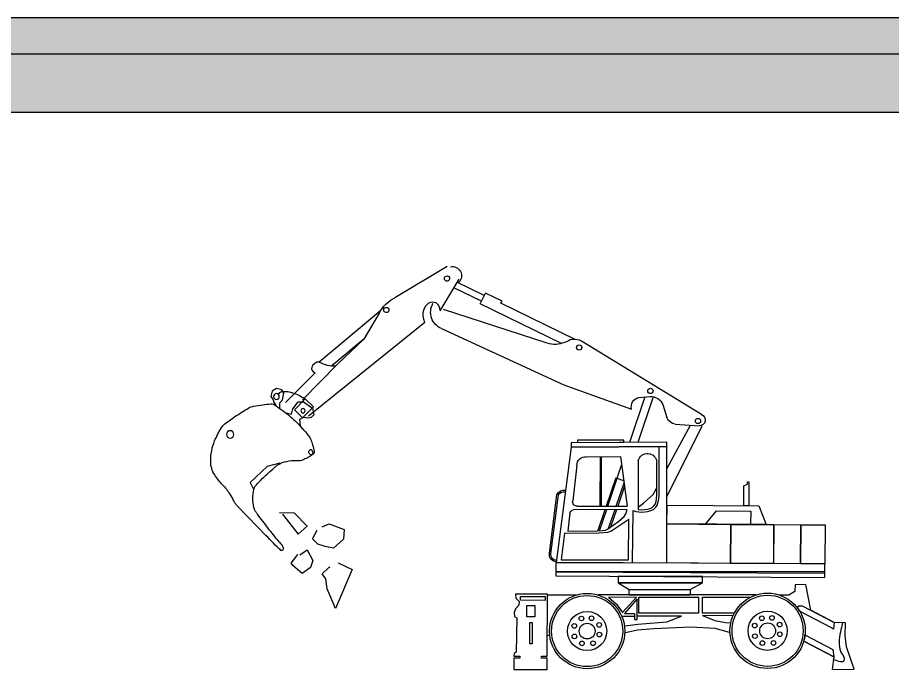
# Model space of a CAD drawing. Extents: x -121210 to 57230, y 84783 to 157800.
# Drawn here: x -106902 to -97204, y 150576 to 157800 of the extents above; entities that cross this region are included whole.
import ezdxf

# ---------------------------------------------------------------- set-up
doc = ezdxf.new("R2010")
doc.units = 0
doc.header["$MEASUREMENT"] = 0
doc.layers.get('0').update_dxf_attribs({"linetype": 'CONTINUOUS'})

# ---------------------------------------------------------------- blocks, each defined once
blk = doc.blocks.new('A$C65673150')
for p, q in [((4511.4, 4466.2), (5091.4, 4119.7)), ((4099.2, 4144), (4396.8, 4289.6)), ((4588.5, 3974.4), (4375.6, 4324.9)), ((3900.8, 4081.6), (4086.4, 4171.2)), ((4142.4, 4051.2), (4086.4, 4171.2)), ((4131.2, 4080), (4428.8, 4225.6)), ((3913.6, 4057.6), (3900.8, 4081.6)), ((3092.8, 3657.6), (3913.6, 4057.6)), ((3243.2, 3612.8), (4142.4, 4051.2)), ((3401.6, 3616), (4550.4, 3987.2)), ((4588.4, 3976), (4592.8, 4003.6)), ((4592.8, 4003.6), (4604.9, 4036.6)), ((4604.9, 4036.6), (4630.4, 4060.9)), ((4630.4, 4060.9), (4676.2, 4070.6)), ((4676.2, 4070.6), (4715.7, 4057.4)), ((4715.7, 4057.4), (4736.1, 4041.2)), ((4736.1, 4041.2), (4750.1, 4024.6)), ((4750.1, 4024.6), (4764.8, 3998.4)), ((4764.8, 3998.4), (4772.8, 3976.5)), ((4772.8, 3976.5), (4777.9, 3951.2)), ((5246, 3976.8), (5927.2, 3405)), ((4771.6, 3881.7), (4769.2, 3870.3)), ((4775, 3901.2), (4771.6, 3881.7)), ((4778.2, 3923.9), (4775, 3901.2)), ((4777.9, 3951.2), (4778.2, 3923.9)), ((5262.5, 3949.1), (5434.2, 3658.3)), ((4763.8, 3857.1), (4756.5, 3847)), ((6048.7, 2809), (4756.5, 3847)), ((4769.2, 3870.3), (4763.8, 3857.1)), ((4572.8, 3777.6), (3216, 3155.2)), ((1692.8, 2825.6), (3020.8, 3636.8)), ((3020.8, 3636.8), (3044.8, 3648)), ((3044.8, 3648), (3070.4, 3654.4)), ((3070.4, 3654.4), (3096, 3657.6)), ((3096, 3657.6), (3121.6, 3657.6)), ((3121.6, 3657.6), (3145.6, 3651.2)), ((3145.6, 3651.2), (3166.4, 3643.2)), ((3166.4, 3643.2), (3188.8, 3632)), ((3188.8, 3632), (3211.2, 3624)), ((3211.2, 3624), (3233.6, 3616)), ((3233.6, 3616), (3256, 3609.6)), ((3256, 3609.6), (3278.4, 3603.2)), ((3278.4, 3603.2), (3300.8, 3601.6)), ((3300.8, 3601.6), (3326.4, 3601.6)), ((3326.4, 3601.6), (3352, 3603.2)), ((3352, 3603.2), (3377.6, 3608)), ((3377.6, 3608), (3403.2, 3616)), ((5430.6, 3662.9), (5789.1, 3363)), ((5434.2, 3658.3), (5725.1, 3382.5)), ((5906.9, 3397.2), (5885.2, 3387.6)), ((5927.2, 3405), (5906.9, 3397.2)), ((5927.2, 3405), (5953, 3403.7)), ((5953, 3403.7), (5977.9, 3391)), ((5725.1, 3382.5), (6112.8, 2988.5)), ((5768.1, 3364.7), (5742.3, 3366.1)), ((5792.1, 3364.8), (5768.1, 3364.7)), ((5816, 3368.2), (5792.1, 3364.8)), ((5839.7, 3373.1), (5816, 3368.2)), ((5863.4, 3378), (5839.7, 3373.1)), ((5885.2, 3387.6), (5863.4, 3378)), ((5977.9, 3391), (5998.6, 3371.7)), ((6006.1, 3311.3), (5991.2, 3295.7)), ((5998.6, 3371.7), (6011.5, 3348.5)), ((6012.7, 3331), (6006.1, 3311.3)), ((6011.5, 3348.5), (6012.7, 3331)), ((5991.2, 3295.7), (5974, 3289.7)), ((6301, 2958.7), (5974.1, 3288.1)), ((3216, 3155.2), (2465.6, 2883.2)), ((6342.3, 3099.9), (6402.7, 3114.8)), ((6402.7, 3114.8), (6447.9, 3084.5)), ((2227.2, 3022.4), (2396.8, 2516.8)), ((2387.2, 3014.4), (2259.2, 3025.6)), ((2320, 3020.8), (2489.6, 2516.8)), ((6116.2, 3019), (6083.9, 2999.6)), ((6147.2, 3035), (6116.2, 3019)), ((6180.5, 3050.9), (6147.2, 3035)), ((6213.7, 3062.4), (6180.5, 3050.9)), ((6246.8, 3071.5), (6213.7, 3062.4)), ((6277.6, 3078.5), (6246.8, 3071.5)), ((6309.4, 3082), (6277.6, 3078.5)), ((6342.1, 3079.9), (6309.4, 3082)), ((6319.6, 3062.2), (6342.3, 3099.9)), ((6334.4, 2986.8), (6319.6, 3062.2)), ((6354.5, 3076.1), (6342.1, 3079.9)), ((6365.6, 3069), (6354.5, 3076.1)), ((6373.1, 3056.3), (6365.6, 3069)), ((6377.2, 3042.6), (6373.1, 3056.3)), ((6462.8, 3024.1), (6440, 2986.5)), ((6447.9, 3084.5), (6462.8, 3024.1)), ((2118.4, 2936), (2075.2, 2790.4)), ((6083.9, 2999.6), (5991.7, 2910.7)), ((5991.7, 2910.7), (6112.4, 2787)), ((6100.6, 2964.7), (6002.3, 2897.1)), ((6203.5, 2877), (6083.9, 2999.6)), ((6160.9, 2964.6), (6100.6, 2964.7)), ((6221, 2889), (6160.9, 2964.6)), ((6364.5, 2956.5), (6334.4, 2986.8)), ((6364.4, 2896.2), (6364.5, 2956.5)), ((6432.4, 2963.9), (6409.7, 2926.2)), ((6440, 2986.5), (6432.4, 2963.9)), ((6002.3, 2897.1), (5987, 2821.7)), ((5987, 2821.7), (6017.1, 2791.5)), ((6112.4, 2787), (6203.5, 2877)), ((6235.9, 2828.6), (6221, 2889)), ((6296.3, 2843.6), (6235.9, 2828.6)), ((1984, 2718.4), (1716.8, 2699.2)), ((6017.1, 2791.5), (6054.8, 2783.9)), ((6054.8, 2783.9), (6107.6, 2791.3)), ((6107.6, 2791.3), (6145.3, 2768.5)), ((6145.3, 2768.5), (6137.5, 2700.7)), ((1686.4, 2697.6), (2075.2, 1918.4)), ((1817.6, 2704), (2075.2, 2225.6)), ((6137.5, 2700.7), (6122.3, 2670.5)), ((2552, 2518.4), (2552, 2539.2)), ((2552, 2539.2), (3067.2, 2539.2)), ((3067.2, 2539.2), (3067.2, 2513.6)), ((2075.2, 2470.4), (2075.2, 2520)), ((2075.2, 2520), (3134.4, 2512)), ((2076.8, 1180.8), (2075.2, 2470.4)), ((2075.2, 2470.4), (3134.4, 2462.4)), ((3134.4, 2462.4), (2075.2, 2470.4)), ((2161.6, 1929.6), (2160, 2470.4)), ((3067.2, 2513.6), (2552, 2518.4)), ((3134.4, 2512), (3134.4, 2462.4)), ((3134.4, 2462.4), (3300.8, 1185.6)), ((2588.8, 2360), (2513.6, 1808)), ((2968, 2355.2), (2588.8, 2360)), ((2800, 1808), (2798.4, 2356.8)), ((2812.8, 1809.6), (2811.2, 2356.8)), ((2187.2, 1931.2), (2187.2, 2291.2)), ((2392, 2310.4), (2392, 1771.2)), ((2729.6, 1808), (2576, 2262.4)), ((3072, 2264), (3118.4, 1868.8)), ((6365.7, 2287.3), (6505.2, 2247.6)), ((6505.2, 2247.6), (6694.4, 2071.6)), ((1180.8, 2080), (1168, 2080)), ((1168, 2080), (1168, 1812.8)), ((1180.8, 2054.4), (1180.8, 2080)), ((1220.8, 2036.8), (1180.8, 2054.4)), ((1220.8, 1812.8), (1220.8, 2036.8)), ((2636.8, 1808), (2548.8, 2068.8)), ((2640, 2123.2), (2555.2, 2094.4)), ((2640, 2123.2), (2747.2, 1808)), ((6694.4, 2071.6), (6662, 2003.7)), ((2225.6, 1940.8), (2187.2, 2012.8)), ((2332.8, 1841.6), (2225.6, 1940.8)), ((2544, 2030.4), (2619.2, 1808)), ((2164.8, 1894.4), (2161.6, 1929.6)), ((2169.6, 1857.6), (2164.8, 1894.4)), ((2179.2, 1825.6), (2169.6, 1857.6)), ((2190.4, 1897.6), (2187.2, 1931.2)), ((2193.6, 1862.4), (2190.4, 1897.6)), ((2201.6, 1836.8), (2193.6, 1862.4)), ((3360, 1283.2), (3275.2, 1936)), ((3377.6, 1284.8), (3292.8, 1939.2)), ((1056, 1812.8), (974.4, 1604.8)), ((2072, 1819.2), (1056, 1812.8)), ((1524.8, 1758.4), (1145.6, 1755.2)), ((1145.6, 1755.2), (1147.2, 1606.4)), ((1168, 1812.8), (1220.8, 1812.8)), ((1646.4, 1609.6), (1524.8, 1758.4)), ((2073.6, 1612.8), (2072, 1819.2)), ((2198.4, 1796.8), (2179.2, 1825.6)), ((2222.4, 1774.4), (2198.4, 1796.8)), ((2217.6, 1812.8), (2201.6, 1836.8)), ((2236.8, 1795.2), (2217.6, 1812.8)), ((2252.8, 1761.6), (2222.4, 1774.4)), ((2260.8, 1785.6), (2236.8, 1795.2)), ((2286.4, 1752), (2252.8, 1761.6)), ((2291.2, 1776), (2260.8, 1785.6)), ((2318.4, 1747.2), (2286.4, 1752)), ((2321.6, 1772.8), (2291.2, 1776)), ((2352, 1744), (2318.4, 1747.2)), ((2352, 1769.6), (2321.6, 1772.8)), ((2392, 1800), (2332.8, 1841.6)), ((2392, 1771.2), (2352, 1769.6)), ((2417.6, 1752), (2385.6, 1745.6)), ((2449.6, 1760), (2417.6, 1752)), ((2454.4, 1182.4), (2448, 1761.6)), ((3065.6, 1809.6), (2513.6, 1808)), ((3088, 1776), (2513.6, 1774.4)), ((2531.2, 1723.2), (2513.6, 1774.4)), ((2696, 1580.8), (2630.4, 1774.4)), ((2720, 1564.8), (2649.6, 1774.4)), ((2820.8, 1537.6), (2740.8, 1774.4)), ((2836.8, 1542.4), (2758.4, 1774.4)), ((2385.6, 1745.6), (2352, 1744)), ((2500.8, 1214.4), (2496, 1664)), ((2697.6, 1534.4), (2496, 1664)), ((2547.2, 1696), (2531.2, 1723.2)), ((2606.4, 1643.2), (2547.2, 1696)), ((3150.4, 1734.4), (3172.8, 1534.4)), ((6060.8, 1587.3), (6201.4, 1731.3)), ((6334.3, 1719.3), (6159.9, 1498.1)), ((6201.4, 1731.3), (6366.8, 1737)), ((588.8, 1603.2), (321.6, 1601.6)), ((321.6, 1601.6), (324.8, 1169.6)), ((888, 1604.8), (588.8, 1603.2)), ((588.8, 1603.2), (592, 1171.2)), ((592, 1171.2), (588.8, 1603.2)), ((1364.8, 1608), (888, 1604.8)), ((888, 1604.8), (891.2, 1172.8)), ((889.6, 1172.8), (888, 1604.8)), ((974.4, 1604.8), (2073.6, 1612.8)), ((1147.2, 1606.4), (1646.4, 1609.6)), ((2073.6, 1612.8), (1364.8, 1608)), ((1364.8, 1608), (1368, 1176)), ((1368, 1176), (1364.8, 1608)), ((2076.8, 1180.8), (2073.6, 1612.8)), ((2734.4, 1553.6), (2606.4, 1643.2)), ((2755.2, 1545.6), (2734.4, 1553.6)), ((5818, 1615.3), (5651.5, 1549.9)), ((5895.4, 1581.6), (5818, 1615.3)), ((6159.9, 1498.1), (6060.8, 1587.3)), ((2728, 1523.2), (2697.6, 1534.4)), ((2772.8, 1516.8), (2728, 1523.2)), ((2792, 1540.8), (2755.2, 1545.6)), ((2830.4, 1513.6), (2772.8, 1516.8)), ((2846.4, 1537.6), (2792, 1540.8)), ((3208, 1510.4), (2830.4, 1513.6)), ((3172.8, 1534.4), (2846.4, 1537.6)), ((3208, 1510.4), (3248, 1216)), ((5651.5, 1549.9), (5658.5, 1444.2)), ((6002.8, 1446.2), (5949.7, 1543.7)), ((5658.5, 1444.2), (5771.2, 1345.5)), ((5771.2, 1345.5), (5863.3, 1361.9)), ((5863.3, 1361.9), (5941.9, 1387.8)), ((5941.9, 1387.8), (6002.8, 1446.2)), ((6060, 1325.7), (5997.9, 1207.7)), ((6141.4, 1268.9), (6060, 1325.7)), ((6240.6, 1179.7), (6164.5, 1273.1)), ((324.8, 1169.6), (3305.6, 1185.6)), ((324.8, 1169.6), (592, 1171.2)), ((324.8, 1065.6), (324.8, 1169.6)), ((592, 1171.2), (889.6, 1172.8)), ((891.2, 1172.8), (1368, 1176)), ((1368, 1176), (2076.8, 1180.8)), ((3300.8, 1185.6), (2076.8, 1180.8)), ((3248, 1216), (2500.8, 1214.4)), ((3305.6, 1185.6), (3305.6, 1081.6)), ((5717.3, 1181.4), (5564.3, 1106.5)), ((5997.9, 1207.7), (6023.8, 1129.1)), ((6221.7, 1152.5), (6240.6, 1179.7)), ((3305.6, 1081.6), (324.8, 1065.6)), ((324.8, 1081.6), (3305.6, 1081.6)), ((324.8, 1020.8), (324.8, 1081.6)), ((3305.6, 1081.6), (3305.6, 1036.8)), ((5564.3, 1106.5), (5748.3, 675.9)), ((5821.8, 1128.7), (5808.3, 1138.2)), ((5893.8, 1058.4), (5821.8, 1128.7)), ((6023.8, 1129.1), (6118.8, 1062.9)), ((6118.8, 1062.9), (6221.7, 1152.5)), ((3305.6, 1036.8), (324.8, 1020.8)), ((1681.6, 1028.8), (2614.4, 1033.6)), ((1681.6, 960), (1681.6, 1028.8)), ((2614.4, 1033.6), (2614.4, 960)), ((5840, 894.3), (5856, 1004.1)), ((5856, 1004.1), (5893.8, 1058.4)), ((480, 659.2), (536, 940.8)), ((536, 940.8), (654.4, 939.2)), ((654.4, 939.2), (657.6, 864)), ((2614.4, 960), (1681.6, 960)), ((1681.6, 960), (2614.4, 960)), ((1817.6, 886.4), (1681.6, 960)), ((2492.8, 886.4), (1816, 886.4)), ((1816, 886.4), (1816, 822.4)), ((2492.8, 886.4), (1817.6, 886.4)), ((2614.4, 960), (2492.8, 886.4)), ((2492.8, 822.4), (2492.8, 886.4)), ((5806.3, 816.9), (5840, 894.3)), ((657.6, 864), (723.2, 824)), ((723.2, 824), (827.2, 824)), ((1088, 825.6), (2836.8, 825.6)), ((1681.6, 803.2), (1144, 803.2)), ((1681.6, 625.6), (1681.6, 803.2)), ((2387.2, 803.2), (1724.8, 803.2)), ((1724.8, 803.2), (1724.8, 625.6)), ((1816, 822.4), (2492.8, 822.4)), ((2387.2, 625.6), (2387.2, 803.2)), ((2403.2, 555.2), (2404.8, 782.4)), ((2404.8, 782.4), (2544, 620.8)), ((2564.8, 630.4), (2412.8, 800)), ((2412.8, 800), (2720, 798.4)), ((2723.2, 800), (2632, 723.2)), ((3398.4, 825.6), (3076.8, 825.6)), ((3398.4, 833.6), (3752, 835.2)), ((3400, 148.8), (3398.4, 833.6)), ((3697.6, 809.6), (3424, 809.6)), ((3424, 809.6), (3424, 764.8)), ((3697.6, 766.4), (3697.6, 809.6)), ((3748.8, 788.8), (3713.6, 753.6)), ((3752, 835.2), (3748.8, 788.8)), ((5748.3, 675.9), (5806.3, 816.9)), ((576, 705.6), (219.2, 520)), ((611.2, 705.6), (576, 705.6)), ((606.4, 646.4), (628.8, 696)), ((628.8, 696), (611.2, 705.6)), ((2632, 723.2), (2564.8, 630.4)), ((3424, 764.8), (3697.6, 766.4)), ((3625.6, 710.4), (3537.6, 710.4)), ((3537.6, 710.4), (3537.6, 582.4)), ((3625.6, 582.4), (3625.6, 710.4)), ((3713.6, 753.6), (3716.8, 713.6)), ((3716.8, 713.6), (3753.6, 673.6)), ((219.2, 520), (480, 659.2)), ((251.2, 460.8), (606.4, 646.4)), ((1326.4, 625.6), (1681.6, 625.6)), ((1345.6, 593.6), (1681.6, 600)), ((1681.6, 600), (1544, 544)), ((1724.8, 625.6), (2387.2, 625.6)), ((2073.6, 528), (1913.6, 590.4)), ((1913.6, 590.4), (2403.2, 590.4)), ((2435.2, 619.2), (2432, 555.2)), ((2574.4, 590.4), (2433.6, 590.4)), ((2544, 620.8), (2435.2, 619.2)), ((3537.6, 582.4), (3625.6, 582.4)), ((3763.2, 587.2), (3739.2, 571.2)), ((3753.6, 673.6), (3766.4, 632)), ((3766.4, 632), (3763.2, 587.2)), ((94.4, 515.2), (219.2, 520)), ((97.6, 376), (94.4, 515.2)), ((126.4, 512), (134.4, 488)), ((134.4, 488), (140.8, 464)), ((219.2, 520), (228.8, 446.4)), ((1424, 520), (1368, 515.2)), ((1544, 544), (1424, 520)), ((2395.2, 504), (2073.6, 528)), ((2537.6, 483.2), (2395.2, 504)), ((2432, 555.2), (2403.2, 555.2)), ((3593.6, 521.6), (3569.6, 521.6)), ((3569.6, 521.6), (3569.6, 283.2)), ((3593.6, 283.2), (3593.6, 521.6)), ((3739.2, 571.2), (3744, 192)), ((140.8, 464), (145.6, 440)), ((145.6, 440), (152, 414.4)), ((152, 414.4), (156.8, 387.2)), ((228.8, 446.4), (251.2, 460.8)), ((1380.8, 411.2), (1539.2, 456)), ((1539.2, 456), (1809.6, 470.4)), ((1809.6, 470.4), (2219.2, 451.2)), ((2219.2, 451.2), (2401.6, 435.2)), ((2401.6, 435.2), (2534.4, 404.8)), ((83.2, 252.8), (97.6, 376)), ((156.8, 387.2), (161.6, 358.4)), ((161.6, 358.4), (166.4, 329.6)), ((166.4, 329.6), (166.4, 299.2)), ((166.4, 299.2), (166.4, 275.2)), ((225.6, 140.8), (556.8, 315.2)), ((555.2, 315.2), (225.6, 140.8)), ((544, 382.4), (233.6, 220.8)), ((545.6, 360), (544, 382.4)), ((556.8, 315.2), (545.6, 360)), ((3372.8, 376), (3400, 376)), ((0, 3.2), (83.2, 252.8)), ((148.8, 201.6), (142.4, 185.6)), ((156.8, 225.6), (148.8, 201.6)), ((161.6, 251.2), (156.8, 225.6)), ((166.4, 275.2), (161.6, 251.2)), ((233.6, 220.8), (225.6, 140.8)), ((3569.6, 283.2), (3593.6, 283.2)), ((110.4, 126.4), (108.8, 116.8)), ((108.8, 116.8), (108.8, 105.6)), ((108.8, 105.6), (113.6, 96)), ((113.6, 137.6), (110.4, 126.4)), ((121.6, 153.6), (113.6, 137.6)), ((131.2, 169.6), (121.6, 153.6)), ((142.4, 185.6), (131.2, 169.6)), ((188.8, 96), (230.4, 110.4)), ((225.6, 140.8), (243.2, 1.6)), ((3465.6, 148.8), (3400, 148.8)), ((3401.6, 0), (3401.6, 124.8)), ((3401.6, 124.8), (3465.6, 124.8)), ((3465.6, 124.8), (3465.6, 148.8)), ((3771.2, 148.8), (3705.6, 148.8)), ((3705.6, 148.8), (3705.6, 124.8)), ((3705.6, 124.8), (3769.6, 124.8)), ((3744, 192), (3768, 176)), ((3768, 176), (3771.2, 148.8)), ((3769.6, 124.8), (3771.2, 0)), ((243.2, 1.6), (0, 3.2)), ((113.6, 96), (120, 89.6)), ((120, 89.6), (129.6, 86.4)), ((129.6, 86.4), (140.8, 84.8)), ((140.8, 84.8), (152, 86.4)), ((152, 86.4), (169.6, 89.6)), ((169.6, 89.6), (188.8, 96)), ((3771.2, 0), (3401.6, 0))]:
    blk.add_line(p, q)
for centre, radius in [((6402.4, 3024.3), 32), ((6107.8, 2866.7), 23.8), ((6915, 2604.1), 41.8)]:
    blk.add_circle(centre, radius)
for centre, radius, start, end in [((4452.9, 4362.7), 102, 78.73184, 225.48012), ((4511.5, 4331.4), 29.2, 129.30454, 309.30454), ((4511.5, 4331.4), 29.2, 309.30454, 129.30454), ((4901.2, 3757.9), 408.8, 27.89975, 62.27359), ((4499.3, 3957.4), 194.3, 292.22897, 30.35054), ((5184.6, 3983.6), 29.2, 4.11493, 184.11493), ((5184.6, 3983.6), 29.2, 184.11493, 4.11493), ((3046.4, 3568), 29.2, 0, 180), ((3046.4, 3568), 29.2, 180, 0), ((2257.6, 3086.4), 29.2, 0, 180), ((2258.3, 2871.5), 154.1, 89.67393, 155.26845), ((2257.6, 3086.4), 29.2, 180, 0), ((2363.3, 2911.1), 106, 344.75062, 76.97117), ((8731.8, -528.1), 4159.3, 123.53457, 124.94825), ((6442.7, 2925.8), 15.7, 100.36146, 123.53457), ((6457, 2847.9), 94.9, 86.03503, 100.36146), ((6368.8, 1575.5), 1370.3, 82.27371, 86.03503), ((6221.4, 489.2), 2466.6, 79.84073, 82.27371), ((6630.5, 2772.3), 147.2, 69.86799, 79.84073), ((6624.8, 2756.6), 163.8, 59.77675, 69.86799), ((1713, 2764), 64.9, 108.17894, 273.32299), ((7085.4, 1827.7), 1285.2, 124.94825, 133.83669), ((4846.3, -296.2), 3696.9, 57.65513, 59.77675), ((5801.6, 1212.3), 1911.3, 54.85212, 57.65513), ((1729.6, 2753.6), 29.2, 0, 180), ((1729.6, 2753.6), 29.2, 180, 0), ((1965.2, 2835.9), 119, 279.0709, 337.50943), ((7249.3, 1657), 1521.9, 133.83669, 142.00348), ((5867.2, 1305.5), 1797.4, 51.96162, 54.85212), ((6868.3, 2585), 172.8, 30.80163, 51.96162), ((6097.9, 2125.7), 1069.7, 22.33631, 30.80163), ((6359.2, 2388.8), 372, 154.81967, 164.24081), ((6393.7, 2372.6), 410.2, 145.84821, 154.81967), ((6549.3, 2311.2), 581.7, 359.83381, 22.33631), ((6013.3, 2408.9), 29.8, 173.64993, 86.22642), ((6717.8, 2287.6), 744.6, 164.24081, 170.37185), ((6131.5, 2372), 134, 150.2081, 174.40356), ((2290.4, 2291.2), 103.5, 10.90138, 180.00016), ((2979.4, 2263.4), 92.6, 0.39805, 97.1054), ((6245.8, 2713.5), 411.3, 232.97376, 240.93076), ((6425.5, 3036.7), 781.1, 240.93076, 245.40262), ((6180.8, 2502.1), 193.2, 245.40262, 254.40221), ((6154.7, 2408.5), 95.9, 254.40221, 280.64757), ((6208.4, 2122.7), 194.8, 82.31254, 100.64757), ((6160, 1764.1), 556.7, 71.41266, 82.31254), ((6275.5, 2107.5), 194.4, 52.91659, 71.41266), ((6016.5, 1764.9), 623.8, 49.24138, 52.91659), ((3926.3, -660.2), 3825.4, 47.75745, 49.24138), ((6839.4, 2310.3), 291.6, 327.8403, 359.83381), ((4740.2, 236.1), 2614.7, 44.8415, 47.75745), ((6557, 2487.9), 625.1, 315.04593, 327.8403), ((6229, 1716.7), 515, 38.26823, 44.8415), ((7380.6, 1665.7), 538.6, 135.04593, 148.83471), ((3215.5, 1902.5), 85.2, 24.98017, 101.73932), ((3215.5, 1902.5), 68.3, 30.01827, 101.73899), ((6552.2, 1971.6), 103.4, 12.36338, 38.26823), ((6233.9, 1901.8), 429.3, 359.73123, 12.36338), ((7865.2, 1372.5), 1105, 148.83471, 153.40528), ((3070.8, 1858.1), 48.8, 263.90559, 12.63538), ((6124, 1902.3), 539.2, 348.52444, 359.73123), ((6733.9, 1938.9), 160.2, 321.38234, 333.40528), ((3088.8, 1709.6), 66.4, 21.92956, 90.6903), ((-37403.9, 44280), 61324, 315.775089, 316.173356), ((5726.2, 2387.2), 1108.5, 322.96946, 324.85046), ((6532.7, 1819.4), 122.2, 324.85046, 348.52444), ((6578.8, 2062.9), 358.7, 316.17336, 321.38234), ((-17490.8, 19901.9), 30191, 322.60905, 322.96946), ((3930.2, 3529.7), 3229.7, 319.10368, 322.60905), ((-4046, 11812.7), 14774.3, 314.8415, 315.77509), ((6687.9, 1141.2), 418.5, 139.10368, 148.85227), ((3296.6, 1273.4), 64.2, 271.04231, 8.8112), ((3296.6, 1273.4), 81, 272.36965, 8.81135), ((6357.3, 1341), 32.2, 148.85227, 210.80162), ((6343, 1332.5), 15.6, 210.80162, 306.20254), ((6250.1, 1459.4), 172.9, 306.20254, 314.8415), ((958.4, 428.8), 417.3, 0, 180), ((958.4, 428.8), 394.2, 0, 180), ((2958.4, 425.6), 417.3, 0, 180), ((2958.4, 425.6), 394.2, 0, 180), ((958.4, 428.8), 216.8, 0, 180), ((910.4, 571.2), 25.6, 0, 180), ((1022.4, 568), 25.6, 0, 180), ((2958.4, 425.6), 216.8, 0, 180), ((2910.4, 568), 25.6, 0, 180), ((3022.4, 564.8), 25.6, 0, 180), ((825.6, 497.6), 25.6, 0, 180), ((825.6, 497.6), 25.6, 180, 0), ((958.4, 428.8), 87.6, 0, 180), ((910.4, 571.2), 25.6, 180, 0), ((1022.4, 568), 25.6, 180, 0), ((1100.8, 486.4), 25.6, 0, 180), ((1100.8, 486.4), 25.6, 180, 0), ((2825.6, 494.4), 25.6, 0, 180), ((2825.6, 494.4), 25.6, 180, 0), ((2958.4, 425.6), 87.6, 0, 180), ((2910.4, 568), 25.6, 180, 0), ((3022.4, 564.8), 25.6, 180, 0), ((3100.8, 483.2), 25.6, 0, 180), ((958.4, 428.8), 417.3, 180, 0), ((958.4, 428.8), 394.2, 180, 0), ((958.4, 428.8), 216.8, 180, 0), ((822.4, 390.4), 25.6, 0, 180), ((822.4, 390.4), 25.6, 180, 0), ((958.4, 428.8), 87.6, 180, 0), ((1099.2, 369.6), 25.6, 0, 180), ((2958.4, 425.6), 417.3, 180, 0), ((2958.4, 425.6), 394.2, 180, 0), ((2958.4, 425.6), 216.8, 180, 0), ((2822.4, 387.2), 25.6, 0, 180), ((2958.4, 425.6), 87.6, 180, 0), ((3099.2, 366.4), 25.6, 0, 180), ((3100.8, 483.2), 25.6, 180, 0), ((892.8, 294.4), 25.6, 0, 180), ((892.8, 294.4), 25.6, 180, 0), ((1016, 292.8), 25.6, 0, 180), ((1016, 292.8), 25.6, 180, 0), ((1099.2, 369.6), 25.6, 180, 0), ((2822.4, 387.2), 25.6, 180, 0), ((2892.8, 291.2), 25.6, 0, 180), ((2892.8, 291.2), 25.6, 180, 0), ((3016, 289.6), 25.6, 0, 180), ((3099.2, 366.4), 25.6, 180, 0), ((3016, 289.6), 25.6, 180, 0)]:
    blk.add_arc(centre, radius, start, end)
blk = doc.blocks.new('FORMATLINES')
at = {"true_color": 0x546d8e}
h = blk.add_hatch(color=155, dxfattribs=at)
h.set_gradient(color1=(68, 68, 68), color2=(84, 109, 142), tint=1)
h.paths.add_polyline_path([(-117480.6, 157800.4), (-117480.6, 156752.5), (57229.8, 156752.5), (57229.8, 157800.4)])
at = {"color": 155, "true_color": 0x546d8e}
for p, q in [((-117480.6, 157800.4), (57229.8, 157800.4)), ((-117480.6, 157398.7), (57229.8, 157398.7)), ((-117480.6, 156752.5), (57229.8, 156752.5))]:
    blk.add_line(p, q, dxfattribs=at)

msp = doc.modelspace()

# ---------------------------------------------------------------- block references
msp.add_blockref('FORMATLINES', (0, 0))
at = {"xscale": -1}
msp.add_blockref('A$C65673150', (-97630.2, 150576.2), dxfattribs=at)

doc.saveas('drawing.dxf')
